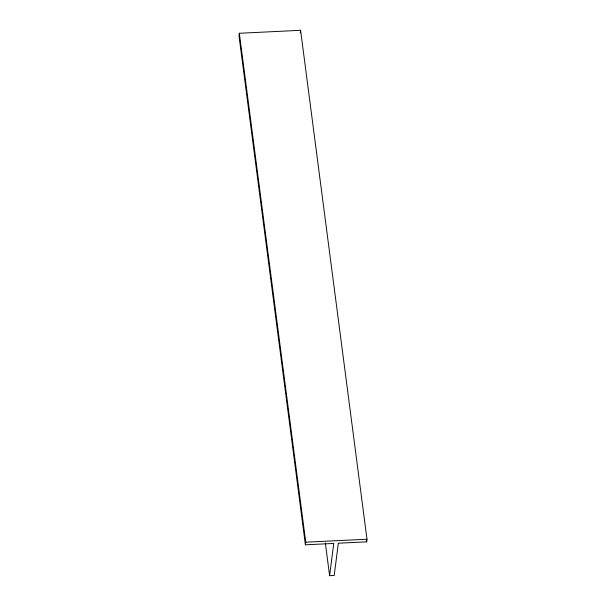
<?xml version="1.0" encoding="UTF-8"?>
<svg xmlns="http://www.w3.org/2000/svg" width="606" height="606" viewBox="0 0 606 606"><rect width="100%" height="100%" fill="white"/><g stroke="black" fill="none" stroke-linecap="round" stroke-linejoin="round"><path stroke-width="0.91" d="M239.34 33.277L239.006 35.89L305.409 544.809L333.739 543.438L329.603 575.7L334.201 575.48L338.33 543.211L366.66 541.84L366.994 539.226L300.591 30.3L239.34 33.277L305.75 542.196L305.409 544.809M300.25 32.913L300.591 30.3M305.75 542.196L366.994 539.226M366.418 539.961L366.66 541.84M325.324 542.9L329.603 575.7"/></g></svg>
